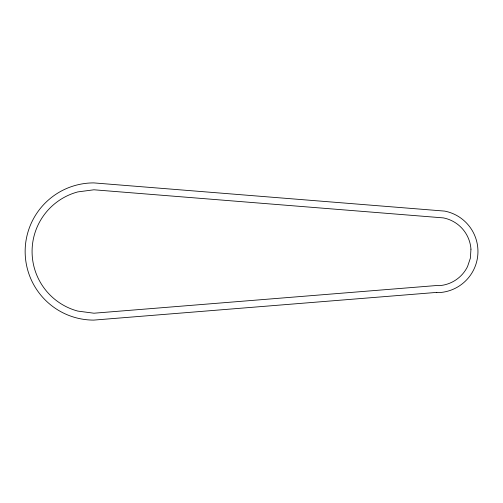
<?xml version="1.0" encoding="UTF-8"?>
<svg xmlns="http://www.w3.org/2000/svg" width="503" height="503" viewBox="0 0 503 503"><rect width="100%" height="100%" fill="white"/><g stroke="black" fill="none" stroke-linecap="round" stroke-linejoin="round"><path stroke-width="0.75" d="M470.953 249.161L470.393 258.089L467.545 266.559A34.248 34.248 0 0 1 439.119 285.666L436.723 285.515L93.929 313.212L77.789 311.087A61.693 61.693 0 0 1 77.789 191.913L93.929 189.788L443.369 217.893A34.248 34.248 0 0 1 470.953 249.161M436.78 292.394L93.753 320.103A68.603 68.603 0 0 1 25.15 251.5A68.603 68.603 0 0 1 93.753 182.897L444.696 211.103A41.164 41.164 0 0 1 439.591 292.57L436.78 292.394"/></g></svg>
